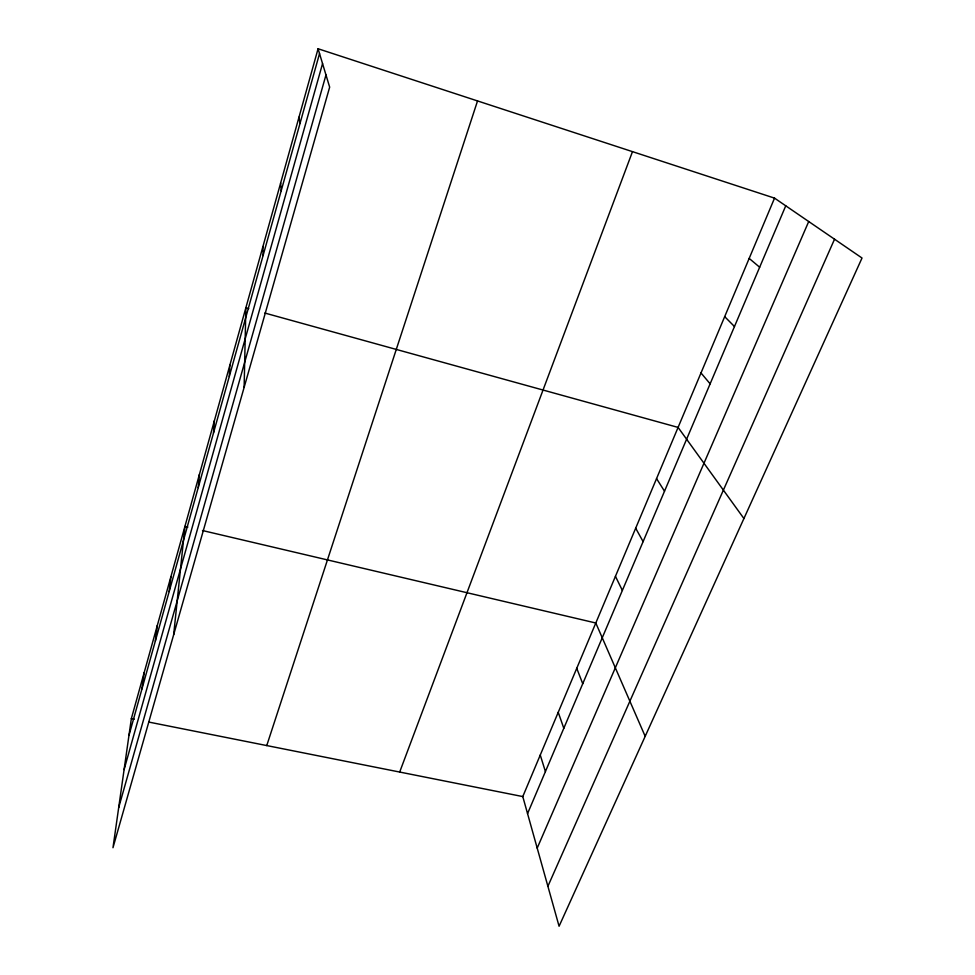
<?xml version="1.0" encoding="UTF-8"?>
<svg xmlns="http://www.w3.org/2000/svg" width="975" height="975" viewBox="0 0 975 975"><rect width="100%" height="100%" fill="white"/><g stroke="black" fill="none" stroke-linecap="round" stroke-linejoin="round"><path stroke-width="1.46" d="M244.128 387.367L245.858 307.808L248.771 308.612M229.296 376.46L229.856 365.223M213.501 432.961L214.378 420.737M198.242 487.573L199.412 474.435M173.672 634.701L184.933 526.403L187.858 527.097M169.187 591.508L170.905 576.737M155.354 641.002L157.304 625.499M141.948 688.947L144.129 672.762M318.069 48.75L131.357 718.587L112.978 847.726L329.66 87.141L318.069 48.75L774.54 198.132L862.022 258.022L559.077 926.25L522.783 796.575L774.54 198.132M128.968 735.406L319.532 53.601M124.105 769.592L322.554 63.607M118.682 807.653L325.979 74.953M266.748 745.57L477.531 100.937M399.689 772.054L632.483 151.649M527.56 813.613L785.753 205.81M537.201 848.104L808.714 221.532M547.889 886.299L834.539 239.204M131.357 718.587L134.318 719.184M149.114 722.134L522.783 796.575M202.495 530.534L595.81 623.001L645.182 736.32M264.822 313.048L678.088 427.416L743.913 518.529M749.19 258.412L759.659 267.235M724.681 316.643L734.467 326.528M701.001 372.95L710.129 383.821M656.553 478.603L664.511 491.217M635.688 528.218L643.11 541.612M615.444 576.322L622.367 590.436M576.749 668.302L582.733 683.719M558.236 712.298L563.806 728.288M540.26 755.04L545.415 771.566M298.996 117.146L299.995 123.496M280.642 183.032L281.202 190.759M262.933 246.541L263.092 255.548"/></g></svg>
